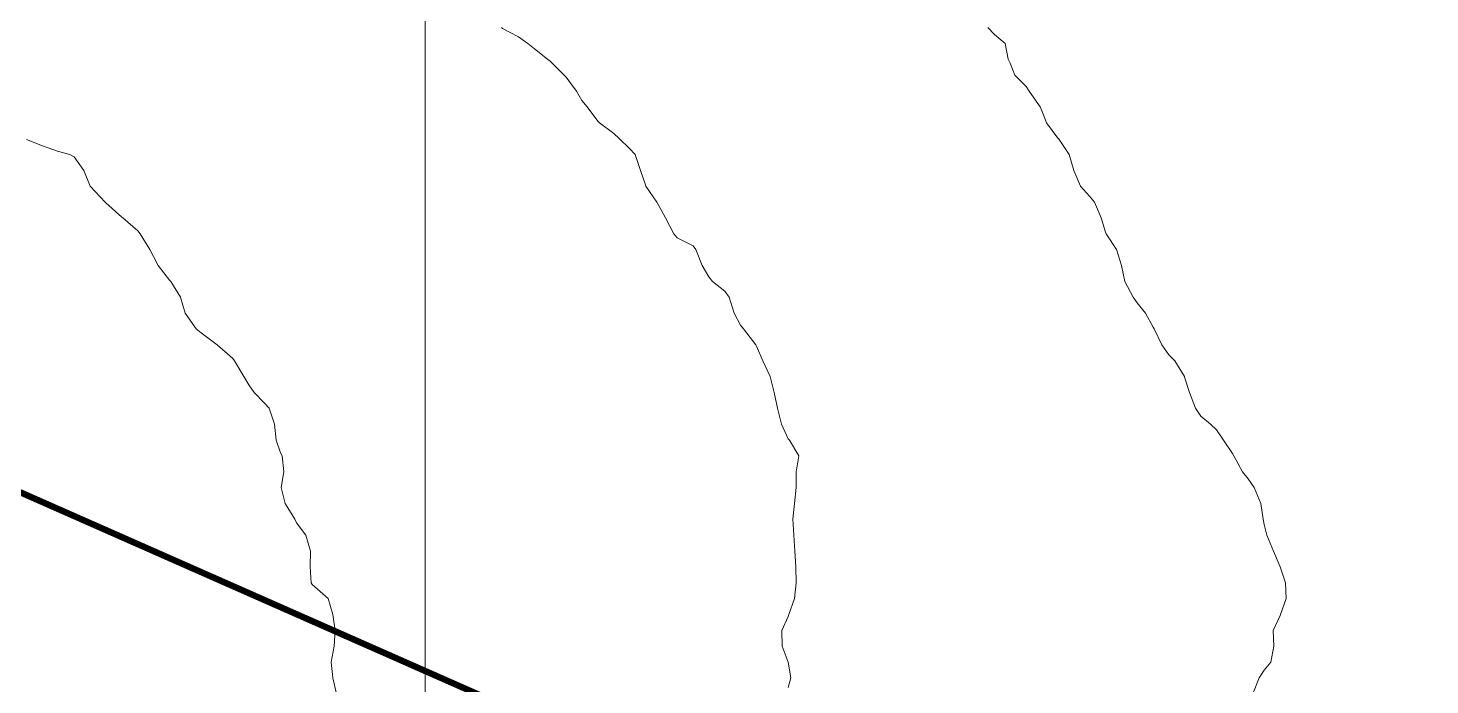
# Model space of a CAD drawing. Header units: centimetres. Extents: x 0 to 642158, y -847 to 649707.
# Drawn here: x 617154.29 to 617198.47, y 621103.53 to 621124.24 of the extents above; entities that cross this region are included whole.
import ezdxf

# ---------------------------------------------------------------- set-up
doc = ezdxf.new("R2010")
doc.units = ezdxf.units.CM
doc.header["$MEASUREMENT"] = 0
for name, color, linetype, lineweight in [('MEV_grille', 254, 'Continuous', 9), ('MEV_layout inondation', 5, 'Continuous', 15), ('WAL_topographie 0.5', 253, 'Continuous', 20)]:
    doc.layers.add(name, color=color, linetype=linetype, lineweight=lineweight)
picture_1 = doc.add_image_def('image2.png', size_in_pixel=(6614, 11023))

# ---------------------------------------------------------------- blocks, each defined once
blk = doc.blocks.new('*U112')
at = {"layer": 'MEV_grille', "transparency": 33554687}
blk.add_lwpolyline([(0, 1825.476), (0, -1825.476)], dxfattribs=at)
blk = doc.blocks.new('*U113')
at = {"layer": 'MEV_grille', "color": 0, "linetype": 'ByBlock', "lineweight": -2, "transparency": 16777216}
blk.add_blockref('*U112', (1800, 0), dxfattribs=at)

msp = doc.modelspace()

# ---------------------------------------------------------------- linework, layer by layer
at = {"layer": 'MEV_layout inondation', "const_width": 0.2}
msp.add_lwpolyline([(617284.343, 621088.996), (617234.522, 621104.967), (617174.916, 621100.392), (617142.145, 621114.857), (617099.357, 621122.893), (617044.82, 621117.795), (617023.623, 621109.699), (616923.471, 621086.246), (616900.942, 621085.199), (616869.556, 621081.82)], dxfattribs=at)
at = {"layer": 'WAL_topographie 0.5'}
for points in [[(617169.212, 621124.25), (617169.25, 621124.224), (617169.75, 621123.956), (617170.042, 621123.75), (617170.25, 621123.583), (617170.667, 621123.25), (617170.75, 621123.191), (617171.191, 621122.75), (617171.25, 621122.683), (617171.583, 621122.25), (617171.75, 621121.954), (617171.911, 621121.75), (617172.25, 621121.298), (617172.303, 621121.25), (617172.75, 621120.91), (617172.924, 621120.75), (617173.25, 621120.438), (617173.43, 621120.25), (617173.594, 621119.75), (617173.75, 621119.295), (617173.766, 621119.25), (617174.112, 621118.75), (617174.25, 621118.5), (617174.383, 621118.25), (617174.641, 621117.75), (617174.75, 621117.618), (617175.25, 621117.369), (617175.339, 621117.25), (617175.542, 621116.75), (617175.75, 621116.393), (617175.868, 621116.25), (617176.25, 621115.941), (617176.388, 621115.75), (617176.55, 621115.25), (617176.75, 621114.869), (617176.843, 621114.75), (617177.227, 621114.25), (617177.25, 621114.208), (617177.454, 621113.75), (617177.681, 621113.25), (617177.75, 621113), (617177.813, 621112.75), (617177.917, 621112.25), (617178.043, 621111.75), (617178.25, 621111.288), (617178.286, 621111.25), (617178.583, 621110.75), (617178.5, 621110.25), (617178.5, 621109.75), (617178.45, 621109.25), (617178.4, 621108.75), (617178.428, 621108.25), (617178.454, 621107.75), (617178.487, 621107.25), (617178.5, 621106.75), (617178.447, 621106.25), (617178.273, 621105.75), (617178.25, 621105.687), (617178.05, 621105.25), (617178.059, 621104.75), (617178.25, 621104.25), (617178.25, 621104.25), (617178.329, 621103.75), (617178.25, 621103.45)], [(617184.536, 621124.25), (617184.75, 621124.036), (617185.083, 621123.75), (617185.183, 621123.25), (617185.25, 621123.125), (617185.393, 621122.75), (617185.75, 621122.393), (617185.847, 621122.25), (617186.189, 621121.75), (617186.25, 621121.607), (617186.389, 621121.25), (617186.75, 621120.769), (617186.769, 621120.75), (617187.1, 621120.25), (617187.25, 621119.75), (617187.25, 621119.75), (617187.462, 621119.25), (617187.75, 621118.937), (617187.905, 621118.75), (617188.114, 621118.25), (617188.25, 621117.8), (617188.266, 621117.75), (617188.599, 621117.25), (617188.75, 621116.75), (617188.75, 621116.75), (617188.858, 621116.25), (617189.118, 621115.75), (617189.25, 621115.57), (617189.508, 621115.25), (617189.75, 621114.809), (617189.779, 621114.75), (617190.023, 621114.25), (617190.25, 621113.938), (617190.43, 621113.75), (617190.735, 621113.25), (617190.75, 621113.194), (617190.898, 621112.75), (617191.083, 621112.25), (617191.25, 621112), (617191.558, 621111.75), (617191.75, 621111.571), (617191.964, 621111.25), (617192.25, 621110.821), (617192.296, 621110.75), (617192.566, 621110.25), (617192.75, 621110.031), (617192.937, 621109.75), (617193.143, 621109.25), (617193.214, 621108.75), (617193.25, 621108.583), (617193.333, 621108.25), (617193.54, 621107.75), (617193.75, 621107.25), (617193.75, 621107.25), (617193.922, 621106.75), (617193.947, 621106.25), (617193.765, 621105.75), (617193.75, 621105.717), (617193.538, 621105.25), (617193.553, 621104.75), (617193.458, 621104.25), (617193.25, 621104), (617193.094, 621103.75), (617192.895, 621103.25)], [(617154.25, 621120.721), (617154.75, 621120.518), (617155.25, 621120.346), (617155.607, 621120.25), (617155.75, 621120.173), (617156.056, 621119.75), (617156.25, 621119.25), (617156.25, 621119.25), (617156.724, 621118.75), (617156.75, 621118.729), (617157.25, 621118.273), (617157.278, 621118.25), (617157.75, 621117.845), (617157.83, 621117.75), (617158.137, 621117.25), (617158.25, 621117.031), (617158.395, 621116.75), (617158.75, 621116.292), (617158.79, 621116.25), (617159.1, 621115.75), (617159.25, 621115.25), (617159.25, 621115.25), (617159.597, 621114.75), (617159.75, 621114.628), (617160.25, 621114.25), (617160.25, 621114.25), (617160.75, 621113.823), (617160.806, 621113.75), (617161.096, 621113.25), (617161.25, 621112.992), (617161.424, 621112.75), (617161.75, 621112.409), (617161.891, 621112.25), (617162.066, 621111.75), (617162.114, 621111.25), (617162.25, 621110.841), (617162.303, 621110.75), (617162.354, 621110.25), (617162.268, 621109.75), (617162.401, 621109.25), (617162.701, 621108.75), (617162.75, 621108.639), (617163.054, 621108.25), (617163.196, 621107.75), (617163.181, 621107.25), (617163.221, 621106.75), (617163.25, 621106.7), (617163.75, 621106.25), (617163.75, 621106.25), (617163.9, 621105.75), (617163.971, 621105.25), (617163.944, 621104.75), (617163.85, 621104.25), (617163.905, 621103.75), (617164.019, 621103.25)]]:
    msp.add_lwpolyline(points, dxfattribs=at)

# ---------------------------------------------------------------- block references
at = {"layer": 'MEV_grille', "transparency": 33554687}
msp.add_blockref('*U113', (615366.814, 620593.644), dxfattribs=at)

# ---------------------------------------------------------------- pictures from other files: only their frames are drawn
image = msp.add_image(picture_1, insert=(616830.845, 620745.783), size_in_units=(429.466, 715.756), dxfattribs=dict(brightness=75))
image.dxf.flags = 7

doc.saveas('drawing.dxf')
